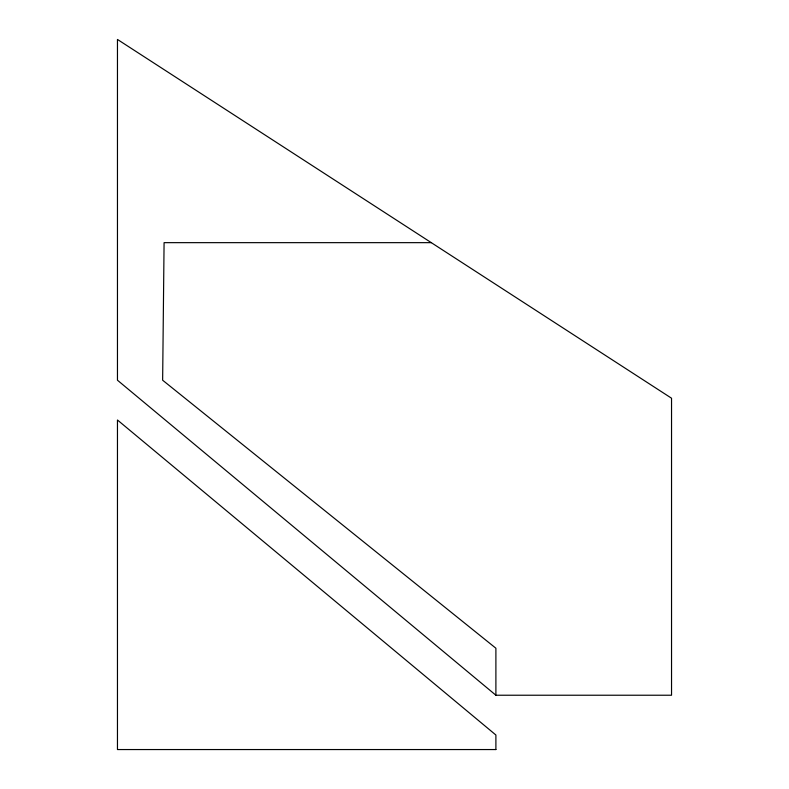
<?xml version="1.0" encoding="UTF-8"?>
<svg xmlns="http://www.w3.org/2000/svg" width="789" height="789" viewBox="0 0 789 789"><rect width="100%" height="100%" fill="white"/><g stroke="black" fill="none" stroke-linecap="round" stroke-linejoin="round"><path stroke-width="1.18" d="M431.287 242.657L164.082 242.657L162.642 380.219L495.896 648.233L495.896 695.227L671.538 695.227L671.538 398.218L117.462 39.45L117.462 380.219L495.896 695.227M495.896 749.55L117.462 749.55L117.462 420.004L495.896 735.013L495.896 749.55"/></g></svg>
